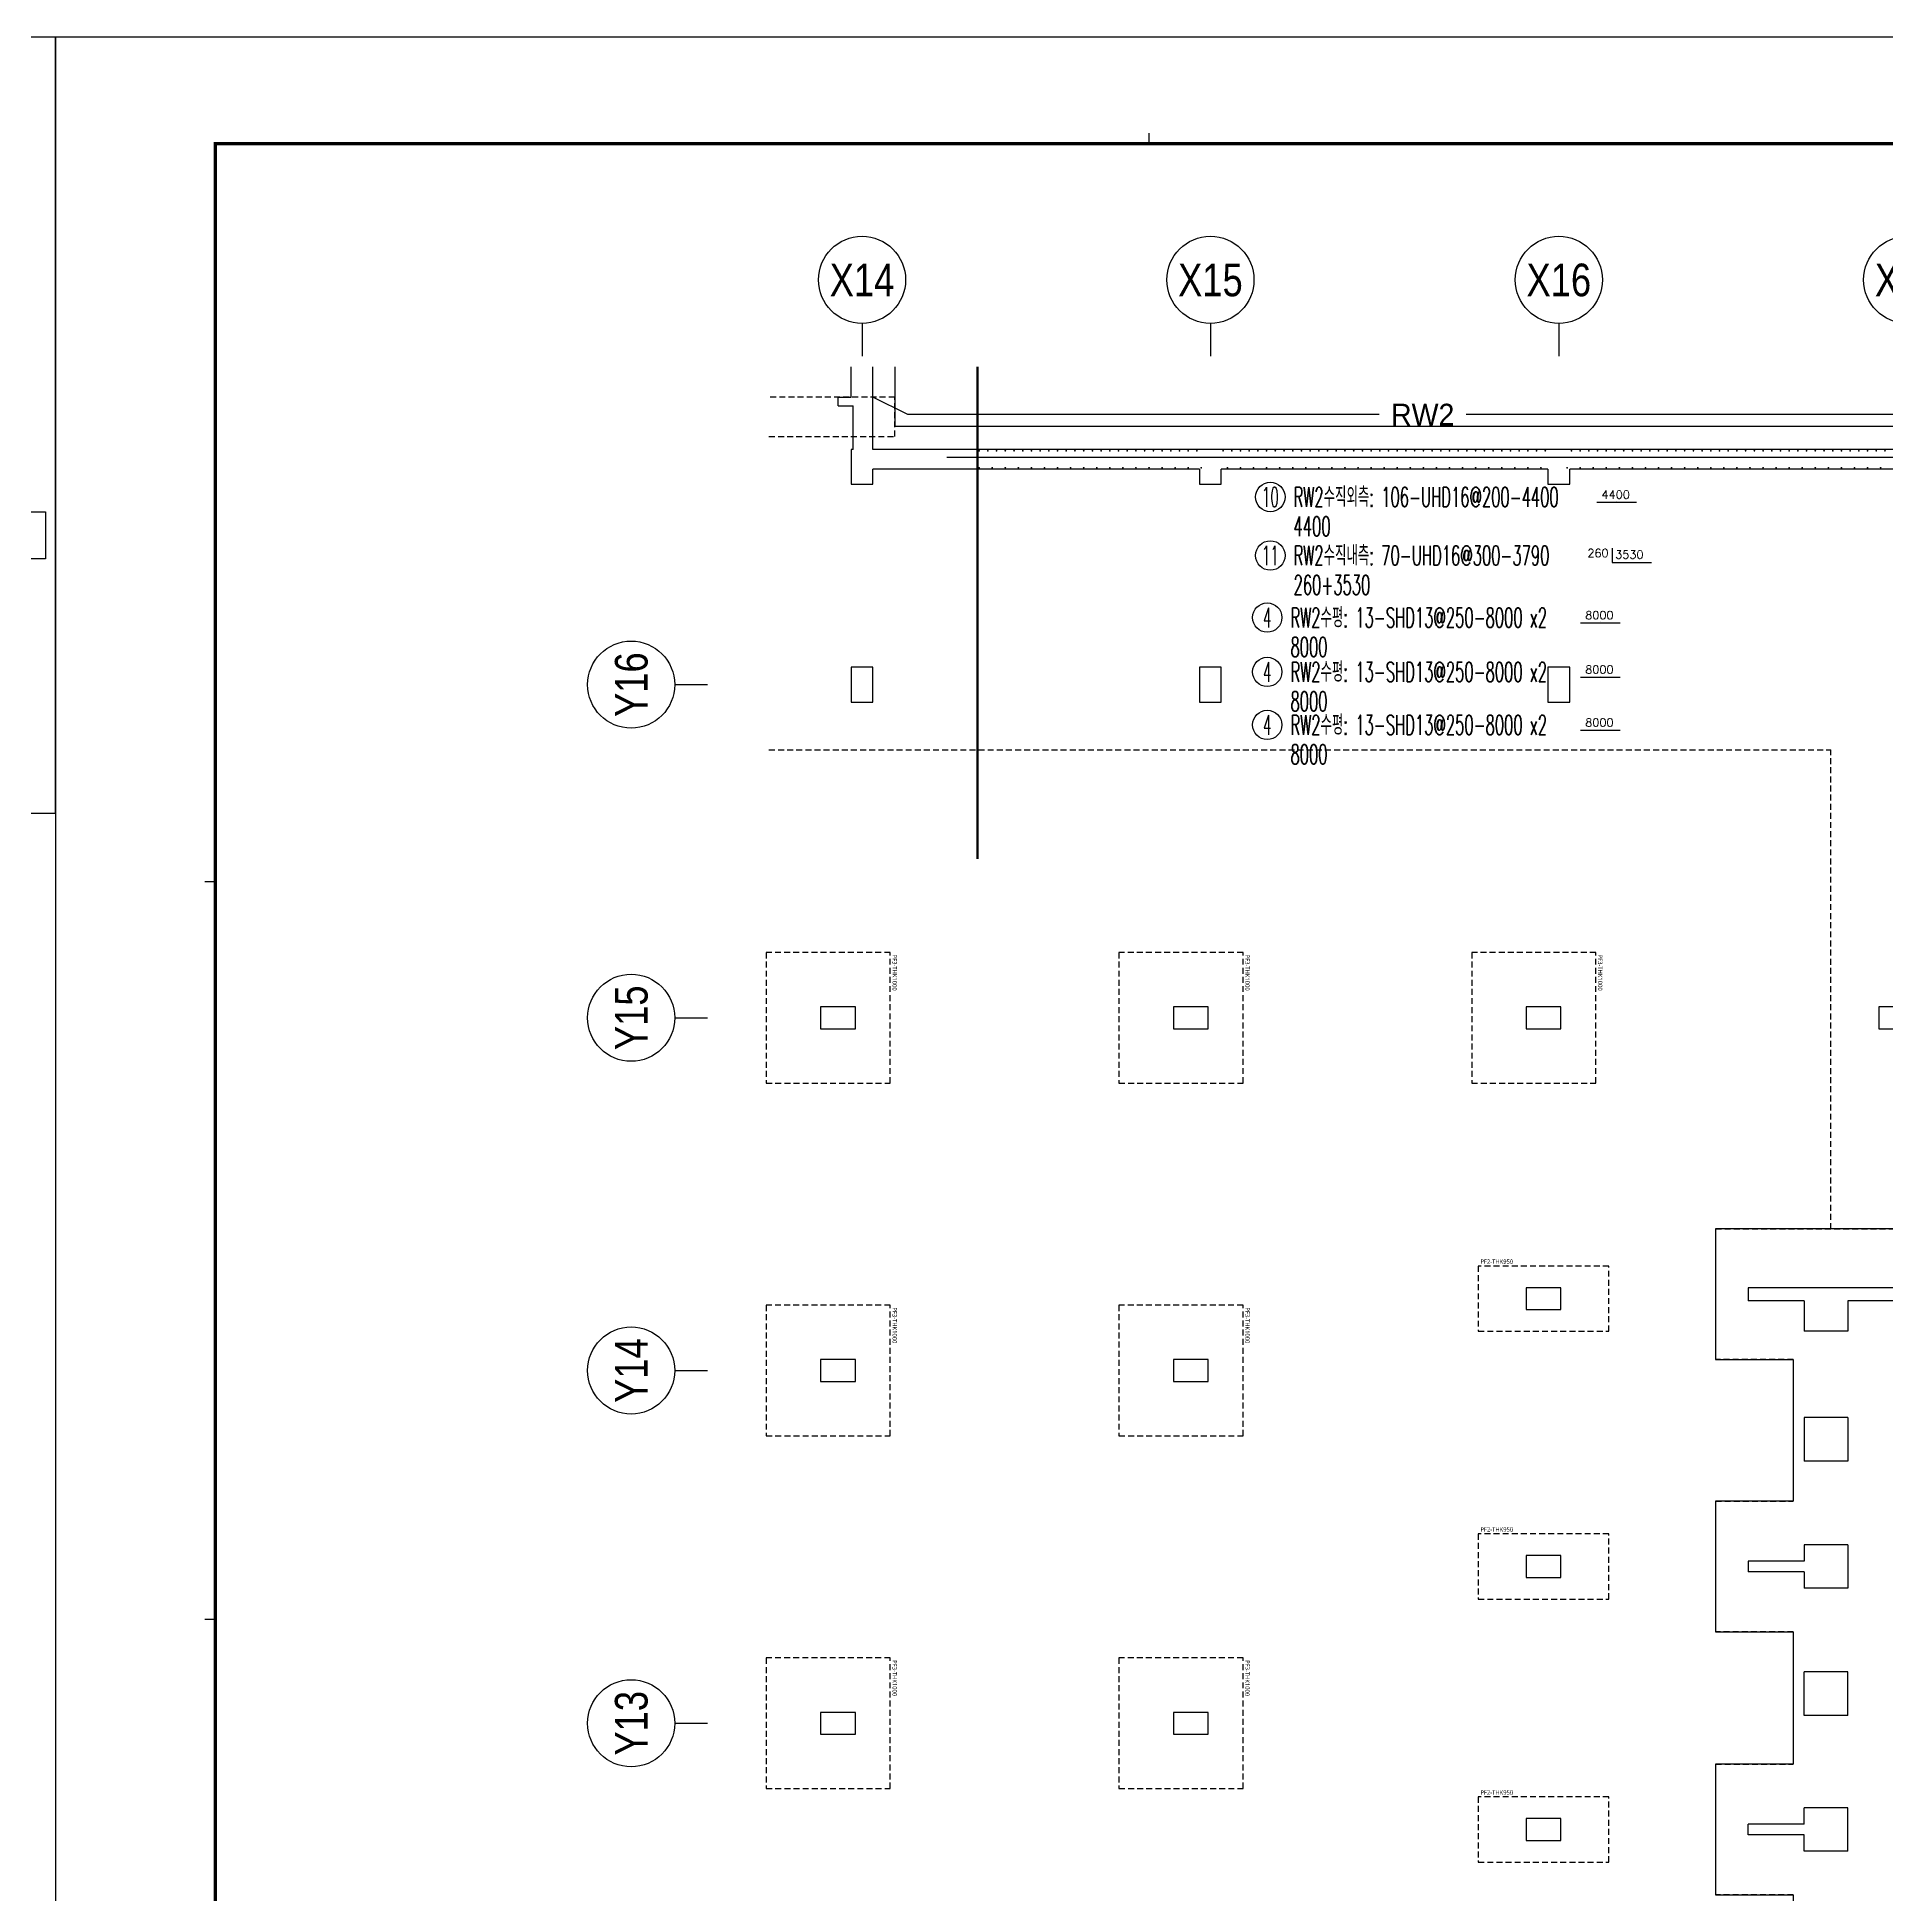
# Model space of a CAD drawing. Header units: millimetres. Extents: x 231380 to 990673, y -319231 to 132826.
# Drawn here: x 403842 to 446316, y -265974 to -223315 of the extents above; entities that cross this region are included whole.
import ezdxf
from ezdxf.enums import TextEntityAlignment as Align

# ---------------------------------------------------------------- set-up
doc = ezdxf.new("R2010")
doc.units = ezdxf.units.MM
doc.header["$LTSCALE"] = 91
doc.linetypes.add('FORM_고양장항A-1BL-S$0$HID', pattern=[2.3, 1.5, -0.8])
doc.linetypes.add('XS-기초$0$HID', pattern=[2.3, 1.5, -0.8])
for name, color, linetype in [('00', 7, 'Continuous'), ('BUB', 7, 'Continuous'), ('FORM_고양장항A-1BL-S$0$FORM', 7, 'Continuous'), ('FORM_고양장항A-1BL-S$0$FTEXT', 3, 'Continuous'), ('FORM_고양장항A-1BL-S$0$LH마크', 253, 'Continuous'), ('FORM_고양장항A-1BL-S$0$TEXT', 3, 'Continuous'), ('FORM_고양장항A-1BL-S$0$시흥장현 A-9BL(건축폼)$0$FORM TEXT', 7, 'Continuous'), ('LEADER', 7, 'Continuous'), ('NAME-W', 2, 'Continuous'), ('XDIM', 7, 'Continuous'), ('XREBAR', 1, 'Continuous'), ('XS-기초$0$MAT', 3, 'XS-기초$0$HID'), ('XS-기초$0$PILE-P', 4, 'XS-기초$0$HID'), ('XS-기초$0$WALL', 11, 'Continuous'), ('XS-기초$0$기초꺽임', 4, 'XS-기초$0$HID'), ('XS-기초$0$기초연단', 3, 'Continuous'), ('XTAG', 7, 'Continuous'), ('기초꺽임', 7, 'Continuous')]:
    doc.layers.add(name, color=color, linetype=linetype)
doc.layers.add('FORM_고양장항A-1BL-S$0$DEFPOINT', color=144, linetype='Continuous', plot=False)
doc.layers.add('XS-기초$0$DEFPOINT', color=144, linetype='Continuous', plot=False)
doc.layers.add('TEXT', color=3, linetype='Continuous', lineweight=9)
doc.styles.add('FORM_고양장항A-1BL-S$0$맑은고딕', font='malgun.ttf')
doc.styles.add('FORM_고양장항A-1BL-S$0$시흥장현 A-9BL(건축폼)$0$FORM-의정부고산(건축)$0$돋움', font='Dotum.ttf')
doc.styles.add('XRebar', font='Romans.shx', dxfattribs={"bigfont": 'whgtxt.shx'})
doc.styles.add('XRebar2', font='Romans.shx')
doc.styles.add('XS-기초$0$맑은고딕', font='malgun.ttf')
doc.styles.add('돋음', font='Dotum.ttf')
picture_1 = doc.add_image_def('image1.jpg', size_in_pixel=(2126, 2126))

# ---------------------------------------------------------------- blocks, each defined once
blk = doc.blocks.new('FORM_고양장항A-1BL-S')
at = {"layer": 'FORM_고양장항A-1BL-S$0$LH마크'}
h = blk.add_hatch(color=256, dxfattribs=at)
edge = h.paths.add_edge_path()
edge.add_ellipse((777.5, 564.8), major_axis=(0, 19.2), ratio=0.999999, start_angle=220.3161, end_angle=235.7162)
edge.add_ellipse((780.2, 563.8), major_axis=(11.6, 11.6), ratio=1, start_angle=278.372, end_angle=279.7927)
edge.add_ellipse((805.6, 547), major_axis=(0, 14), ratio=0.999999, start_angle=394.9685, end_angle=418.6858, ccw=False)
edge.add_ellipse((802.7, 550.4), major_axis=(0, 9.6), ratio=0.999999, start_angle=354.9364, end_angle=392.3497, ccw=False)
edge.add_ellipse((802.9, 550.8), major_axis=(0, 9.16), ratio=0.999999, start_angle=313.0895, end_angle=355.7979, ccw=False)
edge.add_ellipse((802.3, 550.6), major_axis=(0, 9.76), ratio=0.999999, start_angle=267.1585, end_angle=311.34, ccw=False)
edge.add_ellipse((802.3, 549.7), major_axis=(0, 9.76), ratio=0.999999, start_angle=228.6578, end_angle=272.8393, ccw=False)
edge.add_ellipse((802.9, 549.5), major_axis=(0, 9.16), ratio=0.999999, start_angle=184.2159, end_angle=226.9243, ccw=False)
edge.add_ellipse((802.7, 549.9), major_axis=(0, 9.6), ratio=0.999999, start_angle=147.6519, end_angle=185.0653, ccw=False)
edge.add_ellipse((805.6, 553.3), major_axis=(0, 14), ratio=0.999999, start_angle=121.3304, end_angle=145.0478, ccw=False)
edge.add_ellipse((780.2, 536.5), major_axis=(-11.6, 11.6), ratio=1, start_angle=260.2073, end_angle=261.628)
edge.add_ellipse((777.5, 535.5), major_axis=(0, 19.2), ratio=0.999999, start_angle=-55.6701, end_angle=-40.27)
edge = h.paths.add_edge_path()
edge.add_ellipse((795.7, 557), major_axis=(0.01, 8.99), ratio=0.999999, start_angle=123.2371, end_angle=139.6948, ccw=False)
edge.add_ellipse((788.9, 552.7), major_axis=(-0.701, 0.701), ratio=1, start_angle=70.6407, end_angle=85.406, ccw=False)
edge.add_ellipse((782.6, 549.1), major_axis=(-0.01, 6.3), ratio=0.999999, start_angle=-59.1626, end_angle=-32.4373)
edge.add_ellipse((783.6, 550.6), major_axis=(0, 4.5), ratio=0.999999, start_angle=-32.5934, end_angle=6.8284)
edge.add_ellipse((783.5, 550.2), major_axis=(0, 4.85), ratio=0.999999, start_angle=5.9838, end_angle=45.8059)
edge.add_ellipse((783.5, 550.4), major_axis=(0, 4.7), ratio=0.999999, start_angle=47.0576, end_angle=93.2383)
edge.add_ellipse((783.5, 549.9), major_axis=(0, 4.7), ratio=0.999999, start_angle=86.7617, end_angle=132.9424)
edge.add_ellipse((783.5, 550.1), major_axis=(0, 4.85), ratio=0.999999, start_angle=134.179, end_angle=174.0011)
edge.add_ellipse((783.6, 549.7), major_axis=(0, 4.5), ratio=0.999999, start_angle=173.1716, end_angle=212.5934)
edge.add_ellipse((782.6, 551.2), major_axis=(0.01, 6.3), ratio=0.999999, start_angle=212.4373, end_angle=239.1626)
edge.add_ellipse((788.9, 547.6), major_axis=(0.701, 0.701), ratio=1, start_angle=94.594, end_angle=109.3593, ccw=False)
edge.add_ellipse((795.7, 543.3), major_axis=(0, 8.99), ratio=0.999999, start_angle=400.341, end_angle=416.7988, ccw=False)
h = blk.add_hatch(color=256, dxfattribs=at)
edge = h.paths.add_edge_path()
edge.add_line((768.8, 531.4), (768.8, 542))
edge.add_line((768.8, 542), (765.3, 542))
edge.add_line((765.3, 542), (765.3, 530.9))
edge.add_arc((767.3, 530.9), 2, 180, 270)
edge.add_line((767.3, 528.9), (775.8, 528.9))
edge.add_line((775.8, 528.9), (775.8, 531.4))
edge.add_line((775.8, 531.4), (768.8, 531.4))
h = blk.add_hatch(color=256, dxfattribs=at)
edge = h.paths.add_edge_path()
edge.add_line((777.6, 542), (777.6, 528.9))
edge.add_line((777.6, 528.9), (781.1, 528.9))
edge.add_line((781.1, 528.9), (781.1, 535.1))
edge.add_ellipse((782.7, 536.3), major_axis=(0, 2), ratio=0.999999, start_angle=125.4475, end_angle=176.5602)
edge.add_line((782.6, 534.3), (786.5, 534.3))
edge.add_line((786.5, 534.3), (786.5, 528.9))
edge.add_line((786.5, 528.9), (789.9, 528.9))
edge.add_line((789.9, 528.9), (789.9, 542))
edge.add_line((789.9, 542), (786.5, 542))
edge.add_line((786.5, 542), (786.5, 536.9))
edge.add_line((786.5, 536.9), (781.1, 536.9))
edge.add_line((781.1, 536.9), (781.1, 542))
edge.add_line((781.1, 542), (777.6, 542))
at = {"layer": 'FORM_고양장항A-1BL-S$0$DEFPOINT', "color": 1}
for p, q in [((208.5, 569), (208.5, 572)), ((391, 569), (391, 572)), ((573.5, 569), (573.5, 572)), ((26, 434.5), (29, 434.5)), ((753, 434.5), (756, 434.5)), ((26, 297), (29, 297)), ((753, 297), (756, 297)), ((26, 159.5), (29, 159.5)), ((753, 159.5), (756, 159.5)), ((208.5, 22), (208.5, 25)), ((391, 22), (391, 25)), ((573.5, 22), (573.5, 25))]:
    blk.add_line(p, q, dxfattribs=at)
at = {"layer": 'FORM_고양장항A-1BL-S$0$DEFPOINT', "linetype": 'FORM_고양장항A-1BL-S$0$HID'}
for p, q in [((820, 467), (757, 467)), ((820, 457), (757, 457)), ((820, 447), (757, 447)), ((820, 437), (757, 437)), ((820, 427), (757, 427)), ((820, 417), (757, 417)), ((820, 407), (757, 407)), ((820, 397), (757, 397)), ((820, 387), (757, 387)), ((820, 377), (757, 377)), ((820, 367), (757, 367)), ((820, 357), (757, 357)), ((820, 347), (757, 347)), ((820, 337), (757, 337)), ((820, 327), (757, 327)), ((820, 317), (757, 317)), ((820, 307), (757, 307)), ((820, 297), (757, 297)), ((820, 287), (757, 287)), ((820, 37), (757, 37)), ((820, 32), (757, 32)), ((820, 27), (757, 27))]:
    blk.add_line(p, q, dxfattribs=at)
at = {"layer": 'FORM_고양장항A-1BL-S$0$DEFPOINT'}
blk.add_lwpolyline([(0, 594), (0, 0), (841, 0), (841, 594), (0, 594)], dxfattribs=at)
at = {"layer": 'FORM_고양장항A-1BL-S$0$FORM'}
for p, q in [((820, 517), (757, 517)), ((820, 487), (757, 487)), ((820, 472), (757, 472)), ((820, 462), (757, 462)), ((820, 452), (757, 452)), ((820, 442), (757, 442)), ((820, 432), (757, 432)), ((820, 422), (757, 422)), ((820, 412), (757, 412)), ((820, 402), (757, 402)), ((820, 392), (757, 392)), ((820, 382), (757, 382)), ((820, 372), (757, 372)), ((820, 362), (757, 362)), ((820, 352), (757, 352)), ((820, 342), (757, 342)), ((820, 332), (757, 332)), ((820, 322), (757, 322)), ((820, 312), (757, 312)), ((820, 302), (757, 302)), ((820, 292), (757, 292)), ((820, 282), (757, 282)), ((820, 282), (757, 282)), ((820, 267), (757, 267)), ((820, 257), (757, 257)), ((776, 267), (776, 257)), ((787, 267), (787, 257)), ((798, 267), (798, 257)), ((809, 267), (809, 257)), ((820, 247), (757, 247)), ((776, 247), (776, 237)), ((787, 247), (787, 237)), ((798, 247), (798, 237)), ((809, 247), (809, 237)), ((820, 237), (757, 237)), ((776, 237), (776, 177)), ((776, 219.5), (820, 219.5)), ((820, 207), (776, 207)), ((776, 189.5), (820, 189.5)), ((820, 177), (757, 177)), ((820, 167), (757, 167)), ((776, 167), (776, 137)), ((776, 149.5), (820, 149.5)), ((820, 137), (757, 137)), ((820, 127), (757, 127)), ((820, 127), (757, 127)), ((820, 120), (757, 120)), ((780, 120), (780, 106)), ((820, 113), (757, 113)), ((820, 106), (757, 106)), ((820, 91), (757, 91)), ((820, 76), (757, 76)), ((820, 61), (757, 61)), ((820, 46), (757, 46))]:
    blk.add_line(p, q, dxfattribs=at)
for points in [[(25, 573), (25, 21), (757, 21), (757, 573)], [(26, 572), (26, 22), (756, 22), (756, 572)], [(757, 572), (757, 22), (820, 22), (820, 572)]]:
    blk.add_lwpolyline(points, close=True, dxfattribs=at)
at = {"layer": 'FORM_고양장항A-1BL-S$0$FORM', "const_width": 1}
blk.add_lwpolyline([(25.5, 572.5), (25.5, 21.5), (756.5, 21.5), (756.5, 572.5)], close=True, dxfattribs=at)
blk.add_lwpolyline([(757, 21.5), (820.5, 21.5), (820.5, 572.5), (757, 572.5)], dxfattribs=at)
at = {"layer": 'FORM_고양장항A-1BL-S$0$FORM'}
blk.add_lwpolyline([(757, 21), (821, 21), (821, 573), (757, 573)], dxfattribs=at)
at = {"layer": 'FORM_고양장항A-1BL-S$0$LH마크'}
blk.add_lwpolyline([(768.8, 531.4), (768.8, 542), (765.3, 542), (765.3, 530.9, 0.414214), (767.3, 528.9), (775.8, 528.9), (775.8, 531.4)], format="xyb", close=True, dxfattribs=at)
blk.add_lwpolyline([(782.6, 534.3), (786.5, 534.3), (786.5, 528.9), (789.9, 528.9), (789.9, 542), (786.5, 542), (786.5, 536.9), (781.1, 536.9), (781.1, 542), (777.6, 542), (777.6, 528.9), (781.1, 528.9), (781.1, 535.1)], dxfattribs=at)
for centre, major_axis, ratio, start_param, end_param in [((783.5, 550.2), (0, 4.85), 0.999999, 0.104437, 0.799463), ((783.6, 550.6), (0, 4.5), 0.999999, -0.568862, 0.119178), ((805.6, 547), (0, 14), 0.999999, 0.610315, 1.024261), ((802.7, 550.4), (0, 9.6), 0.999999, -0.088377, 0.564608), ((802.9, 550.8), (0, 9.16), 0.999999, -0.818743, -0.073341), ((802.3, 550.6), (0, 9.76), 0.999999, 4.662795, 5.433907), ((783.5, 550.4), (0, 4.7), 0.999999, 0.82131, 1.627315), ((783.5, 549.9), (0, 4.7), 0.999999, 1.514278, 2.320283), ((783.5, 550.1), (0, 4.85), 0.999999, 2.341865, 3.036891), ((783.6, 549.7), (0, 4.5), 0.999999, 3.022415, 3.710455), ((782.6, 549.1), (-0.01, 6.3), 0.999999, -1.032582, -0.566138), ((782.6, 551.2), (0.01, 6.3), 0.999999, 3.707731, 4.174175), ((788.9, 552.7), (-0.701, 0.701), 1, 1.232913, 1.490615), ((788.9, 547.6), (0.701, 0.701), 1, 1.650977, 1.908679), ((795.7, 557), (0.01, 8.99), 0.999999, 2.150893, 2.438135), ((795.7, 543.3), (0, 8.99), 0.999999, 0.704083, 0.991325), ((777.5, 564.8), (0, 19.2), 0.999999, 3.845241, 4.114023), ((777.5, 535.5), (0, 19.2), 0.999999, -0.971627, -0.702844), ((780.2, 563.8), (11.6, 11.6), 1, 4.858508, 4.883304), ((780.2, 536.5), (-11.6, 11.6), 1, 4.541474, 4.56627), ((805.6, 553.3), (0, 14), 0.999999, 2.117616, 2.531562), ((802.7, 549.9), (0, 9.6), 0.999999, 2.577013, 3.229998), ((802.9, 549.5), (0, 9.16), 0.999999, 3.215175, 3.960577), ((802.3, 549.7), (0, 9.76), 0.999999, 3.990832, 4.761944), ((782.7, 536.3), (0, 2), 0.999999, 2.189471, 3.081556)]:
    blk.add_ellipse(centre, major_axis=major_axis, ratio=ratio, start_param=start_param, end_param=end_param, dxfattribs=at)
at = {"layer": 'FORM_고양장항A-1BL-S$0$FTEXT', "style": 'FORM_고양장항A-1BL-S$0$맑은고딕'}
for s, height, p in [('설계명', 2.5, (759, 514)), ('PROJECT TITLE', 2.5, (787, 514)), ('주기', 2.5, (759, 484)), ('NOTE', 2.5, (787, 484)), ('설계사무소명', 2, (778, 234)), ('DRAWING OFFICE NAME', 2, (778, 231)), ('ARCHITECT NAME', 2, (778, 213.5)), ('건축사명', 2, (778, 216.5)), ('설계사무소명', 2, (778, 204)), ('DRAWING OFFICE NAME', 2, (778, 201)), ('건축사명', 2, (778, 186.5)), ('ARCHITECT NAME', 2, (778, 183.5)), ('설계사무소명', 2, (778, 164)), ('DRAWING OFFICE NAME', 2, (778, 161)), ('기술사명', 2, (778, 146.5)), ('ENGINEER NAME', 2, (778, 143.5)), ('축  척', 2.5, (759, 124)), ('SCALE', 2.5, (787, 124)), ('1 /', 3, (795, 116.5)), ('일  자', 2.5, (759, 103)), ('DATE', 2.5, (787, 103)), ('1 /', 3, (795, 109.5)), ('설계번호', 2.5, (759, 88)), ('PROJECT NO.', 2.5, (787, 88)), ('도면화일명', 2.5, (759, 73)), ('DWG. FILE NAME', 2.5, (787, 73)), ('도면번호', 2.5, (759, 58)), ('SHEET NO.', 2.5, (787, 58)), ('도면명', 2.5, (759, 43)), ('SUBJECT TITLE', 2.5, (787, 43))]:
    blk.add_text(s, height=height, dxfattribs=at).set_placement(p, align=Align.MIDDLE_LEFT)
for s, height, p in [('DESCRIPTION OF REVISION', 2.5, (788.5, 272)), ('설   계   변   경', 2.5, (788.5, 277)), ('일  자', 2.5, (766.5, 262)), ('설계', 2.5, (781.5, 262)), ('검토', 2.5, (792.5, 262)), ('심사', 2.5, (803.5, 262)), ('승인', 2.5, (814.5, 262)), ('DESIGN', 2.5, (766, 204.5)), ('설 계', 2.5, (766, 209.5)), ('김   현   호', 2.5, (798.5, 210)), ('김  상  민', 2.5, (798.5, 180)), ('구 조', 2.5, (766, 156)), ('DESIGN', 2.5, (766, 146)), ('설 계', 2.5, (766, 151)), ('김  대  호', 2.5, (798.5, 140)), ('A1', 3, (768.5, 116.5)), ('A3', 3, (768.5, 109.5)), ('2022. 02.', 3, (788.5, 96))]:
    blk.add_text(s, height=height, dxfattribs=at).set_placement(p, align=Align.MIDDLE_CENTER)
at = {"layer": 'FORM_고양장항A-1BL-S$0$TEXT', "color": 6, "style": 'FORM_고양장항A-1BL-S$0$맑은고딕'}
for s, p in [('고양장항지구 A-1BL', (788.5, 504)), ('공동주택 건설공사', (788.5, 496))]:
    blk.add_text(s, height=4, dxfattribs=at).set_placement(p, align=Align.MIDDLE_CENTER)
at = {"layer": 'FORM_고양장항A-1BL-S$0$시흥장현 A-9BL(건축폼)$0$FORM TEXT', "color": 3, "style": 'FORM_고양장항A-1BL-S$0$시흥장현 A-9BL(건축폼)$0$FORM-의정부고산(건축)$0$돋움'}
for s, p in [('(주)디에이그룹 엔지니어링', (796.6, 225.9)), ('종합건축사사무소', (796.6, 222.4)), ('(주)에스아이그룹', (796.6, 195.9)), ('건축사사무소', (796.6, 192.4)), ('(주)한울구조', (796.6, 155.9)), ('안전기술사사무소', (796.6, 152.4))]:
    blk.add_text(s, height=2.25, dxfattribs=at).set_placement(p, align=Align.MIDDLE_CENTER)
for s, p in [('책임설계자 (02-531-0400)', (767.9, 172.3)), ('본부장 : 문정주 (내선 0442)', (767.9, 168.8)), ('책임설계자 (02-2252-2735)', (767.9, 132.3)), ('상무 : 이근호 (내선 307)', (767.9, 128.8))]:
    blk.add_text(s, height=2.25, dxfattribs=at).set_placement(p)
at = {"color": 7, "true_color": 0xffffff}
image = blk.add_image(picture_1, insert=(797.4, 194.7), size_in_units=(36, 36), dxfattribs=at)
image.dxf.flags = 7
blk = doc.blocks.new('dhs_sheet2e')
at = {"color": 7}
for p, q in [((20500.6, 57331.7), (20500.6, 57531.5)), ((2996.4, 43498.2), (2796.7, 43498.2)), ((2996.4, 29664.7), (2796.7, 29664.7))]:
    blk.add_line(p, q, dxfattribs=at)
blk.add_lwpolyline([(84000, 0), (84000, 59329.4), (0, 59329.4), (0, 0)], close=True, dxfattribs=at)
at = {"color": 30, "const_width": 64.9}
blk.add_lwpolyline([(81003.6, 57331.7), (2996.4, 57331.7), (2996.4, 1997.6), (81003.6, 1997.6)], close=True, dxfattribs=at)
blk = doc.blocks.new('zdfhdthasthw')
at = {"color": 255, "xscale": 0.25, "yscale": 0.25, "zscale": 0.25}
blk.add_blockref('dhs_sheet2e', (0, 0), dxfattribs=at)
blk = doc.blocks.new('XS-기초$0$PF2')
at = {"layer": 'XS-기초$0$MAT', "linetype": 'XS-기초$0$HID'}
blk.add_lwpolyline([(-1500, -750), (1500, -750), (1500, 750), (-1500, 750)], close=True, dxfattribs=at)
at = {"layer": 'XS-기초$0$DEFPOINT', "color": 1, "style": 'XS-기초$0$맑은고딕'}
blk.add_text('PF2-THK950', height=100, dxfattribs=at).set_placement((-1450, 850), align=Align.MIDDLE_LEFT)
blk = doc.blocks.new('XS-기초$0$PF3')
at = {"layer": 'XS-기초$0$MAT', "linetype": 'XS-기초$0$HID'}
blk.add_lwpolyline([(-1500, -1650), (1500, -1650), (1500, 1200), (-1500, 1200)], close=True, dxfattribs=at)
at = {"layer": 'XS-기초$0$DEFPOINT', "color": 1, "style": 'XS-기초$0$맑은고딕'}
blk.add_text('PF3-THK1000', height=100, dxfattribs=at).set_placement((-1450, 1300), align=Align.MIDDLE_LEFT)
blk = doc.blocks.new('BUB')
at = {"layer": 'BUB'}
blk.add_line((0, 1500), (0, 0), dxfattribs=at)
blk.add_circle((0, 3500), 2000, dxfattribs=at)
blk = doc.blocks.new('zdhadbs')
at = {"color": 6, "linetype": 'ByBlock'}
blk.add_lwpolyline([(9540, 19330), (-3035, 19330), (-3035, 16330), (-1250, 16330), (-1250, 13080), (-3035, 13080), (-3035, 10080), (-1250, 10080), (-1250, 7040), (-3035, 7040), (-3035, 4040), (-1250, 4040), (-1250, 1000), (-3035, 1000), (-3035, -2000), (-1250, -2000), (-1250, -5205), (-3035, -5205), (-3035, -8105), (-3635, -8105), (-3635, -18830), (-635, -18830), (-635, -17745), (3315, -17745)], dxfattribs=at)
at = {"layer": 'XS-기초$0$WALL', "color": 5}
for p, q in [((-22885, 38430), (-22885, 39131)), ((-22385, 37230), (-22385, 39131)), ((-23185, 38430), (-22885, 38430)), ((-23185, 38230), (-23185, 38430)), ((-23185, 38230), (-22835, 38230)), ((-22835, 37230), (-22835, 38230)), ((-22835, 37230), (-22885, 37230)), ((-22885, 37230), (-22885, 36430)), ((1759, 37230), (-22385, 37230)), ((-22385, 36430), (-22385, 36780)), ((-14885, 36780), (-22385, 36780)), ((-14885, 36780), (-14885, 36430)), ((-6885, 36780), (-14385, 36780)), ((-14385, 36430), (-14385, 36780)), ((-6885, 36780), (-6885, 36430)), ((1115, 36780), (-6385, 36780)), ((-6385, 36430), (-6385, 36780)), ((-22885, 36430), (-22385, 36430)), ((-14885, 36430), (-14385, 36430)), ((-6885, 36430), (-6385, 36430)), ((-22385, 32230), (-22885, 32230)), ((-22885, 32230), (-22885, 31430)), ((-22385, 31430), (-22385, 32230)), ((-14385, 32230), (-14885, 32230)), ((-14885, 32230), (-14885, 31430)), ((-14385, 31430), (-14385, 32230)), ((-6385, 32230), (-6885, 32230)), ((-6885, 32230), (-6885, 31430)), ((-6385, 31430), (-6385, 32230)), ((-22885, 31430), (-22385, 31430)), ((-14885, 31430), (-14385, 31430)), ((-6885, 31430), (-6385, 31430)), ((-23585, 24430), (-23585, 23930)), ((-22785, 24430), (-23585, 24430)), ((-22785, 23930), (-22785, 24430)), ((-15485, 24430), (-15485, 23930)), ((-14685, 24430), (-15485, 24430)), ((-14685, 23930), (-14685, 24430)), ((-7385, 24430), (-7385, 23930)), ((-6585, 24430), (-7385, 24430)), ((-6585, 23930), (-6585, 24430)), ((715, 24430), (715, 23930)), ((1515, 24430), (715, 24430)), ((-23585, 23930), (-22785, 23930)), ((-15485, 23930), (-14685, 23930)), ((-7385, 23930), (-6585, 23930)), ((715, 23930), (1515, 23930)), ((-7385, 17980), (-7385, 17480)), ((-6585, 17980), (-7385, 17980)), ((-6585, 17480), (-6585, 17980)), ((-2285, 17980), (-2285, 17680)), ((11190, 17980), (-2285, 17980)), ((-1000, 17680), (-2285, 17680)), ((-1000, 17680), (-1000, 16980)), ((0, 17680), (0, 16980)), ((1420, 17680), (0, 17680)), ((-7385, 17480), (-6585, 17480)), ((0, 16980), (-1000, 16980)), ((-23585, 16330), (-23585, 15830)), ((-22785, 16330), (-23585, 16330)), ((-22785, 15830), (-22785, 16330)), ((-15485, 16330), (-15485, 15830)), ((-14685, 16330), (-15485, 16330)), ((-14685, 15830), (-14685, 16330)), ((-23585, 15830), (-22785, 15830)), ((-15485, 15830), (-14685, 15830)), ((0, 15000), (-1000, 15000)), ((-1000, 15000), (-1000, 14000)), ((0, 15000), (0, 14000)), ((0, 14000), (-1000, 14000)), ((0, 12080), (-1000, 12080)), ((-1000, 12080), (-1000, 11705)), ((0, 12080), (0, 11080)), ((-7385, 11830), (-7385, 11330)), ((-6585, 11830), (-7385, 11830)), ((-6585, 11330), (-6585, 11830)), ((-2285, 11705), (-2285, 11455)), ((-1000, 11705), (-2285, 11705)), ((-7385, 11330), (-6585, 11330)), ((-1000, 11455), (-2285, 11455)), ((-1000, 11455), (-1000, 11080)), ((0, 11080), (-1000, 11080)), ((-1000, 8160), (-1000, 9160)), ((0, 9160), (-1000, 9160)), ((0, 8160), (0, 9160)), ((-23585, 8230), (-23585, 7730)), ((-22785, 8230), (-23585, 8230)), ((-22785, 7730), (-22785, 8230)), ((-15485, 8230), (-15485, 7730)), ((-14685, 8230), (-15485, 8230)), ((-14685, 7730), (-14685, 8230)), ((0, 8160), (-1000, 8160)), ((-23585, 7730), (-22785, 7730)), ((-15485, 7730), (-14685, 7730)), ((-1000, 5665), (-1000, 6040)), ((0, 6040), (-1000, 6040)), ((0, 5040), (0, 6040)), ((-7385, 5790), (-7385, 5290)), ((-6585, 5790), (-7385, 5790)), ((-6585, 5290), (-6585, 5790)), ((-2285, 5415), (-2285, 5665)), ((-1000, 5665), (-2285, 5665)), ((-7385, 5290), (-6585, 5290)), ((-1000, 5415), (-2285, 5415)), ((-1000, 5040), (-1000, 5415)), ((0, 5040), (-1000, 5040))]:
    blk.add_line(p, q, dxfattribs=at)
at = {"layer": 'XS-기초$0$기초꺽임'}
blk.add_lwpolyline([(-24772, 37530), (-21885, 37530), (-21885, 38430), (-24772, 38430)], dxfattribs=at)
at = {"layer": 'XS-기초$0$기초연단'}
for p in [(-21885, 39131), (1848, 37755)]:
    blk.add_line(p, (-21885, 37755), dxfattribs=at)
at = {"layer": 'XS-기초$0$기초연단', "linetype": 'XS-기초$0$HID'}
for p, q in [((-24772, 30330), (-385, 30330)), ((-385, 19330), (-385, 30330)), ((-3035, 19330), (9540, 19330)), ((-3035, 19330), (-3035, 16330)), ((-1250, 16330), (-3035, 16330)), ((-1250, 16330), (-1250, 13080)), ((-3035, 13080), (-1250, 13080)), ((-3035, 13080), (-3035, 10080)), ((-1250, 10080), (-3035, 10080)), ((-1250, 10080), (-1250, 7040)), ((-3035, 7040), (-1250, 7040)), ((-3035, 7040), (-3035, 4040)), ((-1250, 4040), (-3035, 4040))]:
    blk.add_line(p, q, dxfattribs=at)
at = {"layer": '기초꺽임', "color": 1, "const_width": 50}
blk.add_lwpolyline([(-19985, 39131), (-19985, 27829)], dxfattribs=at)
at = {"layer": 'BUB', "xscale": 0.5, "yscale": 0.5, "zscale": 0.5}
for p in [(-22635, 39376), (-14635, 39376), (-6635, 39376), (1365, 39376)]:
    blk.add_blockref('BUB', p, dxfattribs=at)
at = {"layer": 'BUB', "xscale": 0.5, "yscale": 0.5, "zscale": 0.5, "rotation": 90}
for p in [(-26187, 31830), (-26187, 24180), (-26187, 16080), (-26187, 7980)]:
    blk.add_blockref('BUB', p, dxfattribs=at)
at = {"layer": 'XS-기초$0$PILE-P', "rotation": 270}
for p in [(-23185, 24180), (-15085, 24180), (-6985, 24180), (-23185, 16080), (-15085, 16080), (-23185, 7980), (-15085, 7980)]:
    blk.add_blockref('XS-기초$0$PF3', p, dxfattribs=at)
at = {"layer": 'XS-기초$0$PILE-P'}
for p in [(-6985, 17730), (-6985, 11580), (-6985, 5540)]:
    blk.add_blockref('XS-기초$0$PF2', p, dxfattribs=at)
at = {"layer": 'TEXT', "style": '돋음', "width": 0.85}
for s, p in [('X14', (-22635, 41123)), ('X15', (-14635, 41123)), ('X16', (-6635, 41123)), ('X17', (1365, 41123))]:
    blk.add_text(s, height=750, dxfattribs=at).set_placement(p, align=Align.MIDDLE_CENTER)
for s, p in [('Y16', (-27934, 31830)), ('Y15', (-27934, 24180)), ('Y14', (-27934, 16080)), ('Y13', (-27934, 7980))]:
    blk.add_text(s, height=750, rotation=90, dxfattribs=at).set_placement(p, align=Align.MIDDLE_CENTER)
blk = doc.blocks.new('*U1096', base_point=(431750.2868, -239107.8927))
at = {"layer": 'XTAG', "color": 0, "linetype": 'Continuous', "ltscale": 4.34369e-311}
blk.add_circle((432087.7868, -239107.8927), 337.5, dxfattribs=at)
at = {"layer": 'XTAG', "color": 0, "linetype": 'Continuous', "ltscale": 4.34369e-311, "style": 'XRebar', "width": 0.5}
blk.add_text('4', height=450, dxfattribs=at).set_placement((432087.7868, -239107.8927), align=Align.MIDDLE_CENTER)
at = {"layer": 'XTAG', "color": 0, "linetype": 'Continuous', "ltscale": 4.34369e-311, "style": 'XRebar', "width": 0.55}
for s, p in [('RW2수평: 13-SHD13@250-8000 x2', (432622.1618, -239107.8927)), ('8000', (432622.1618, -239782.8927))]:
    blk.add_text(s, height=450, dxfattribs=at).set_placement(p, align=Align.MIDDLE_LEFT)
blk = doc.blocks.new('*U1097', base_point=(431750.2868, -237891.9429))
at = {"layer": 'XTAG', "color": 0, "linetype": 'Continuous', "ltscale": 4.34369e-311}
blk.add_circle((432087.7868, -237891.9429), 337.5, dxfattribs=at)
at = {"layer": 'XTAG', "color": 0, "linetype": 'Continuous', "ltscale": 4.34369e-311, "style": 'XRebar', "width": 0.5}
blk.add_text('4', height=450, dxfattribs=at).set_placement((432087.7868, -237891.9429), align=Align.MIDDLE_CENTER)
at = {"layer": 'XTAG', "color": 0, "linetype": 'Continuous', "ltscale": 4.34369e-311, "style": 'XRebar', "width": 0.55}
for s, p in [('RW2수평: 13-SHD13@250-8000 x2', (432622.1618, -237891.9429)), ('8000', (432622.1618, -238566.9429))]:
    blk.add_text(s, height=450, dxfattribs=at).set_placement(p, align=Align.MIDDLE_LEFT)
blk = doc.blocks.new('*U1098', base_point=(431750.2868, -236643.1289))
at = {"layer": 'XTAG', "color": 0, "linetype": 'Continuous', "ltscale": 4.34369e-311}
blk.add_circle((432087.7868, -236643.1289), 337.5, dxfattribs=at)
at = {"layer": 'XTAG', "color": 0, "linetype": 'Continuous', "ltscale": 4.34369e-311, "style": 'XRebar', "width": 0.5}
blk.add_text('4', height=450, dxfattribs=at).set_placement((432087.7868, -236643.1289), align=Align.MIDDLE_CENTER)
at = {"layer": 'XTAG', "color": 0, "linetype": 'Continuous', "ltscale": 4.34369e-311, "style": 'XRebar', "width": 0.55}
for s, p in [('RW2수평: 13-SHD13@250-8000 x2', (432622.1618, -236643.1289)), ('8000', (432622.1618, -237318.1289))]:
    blk.add_text(s, height=450, dxfattribs=at).set_placement(p, align=Align.MIDDLE_LEFT)
blk = doc.blocks.new('*U1102', base_point=(431822.0257, -233874.8273))
at = {"layer": 'XTAG', "color": 0, "linetype": 'Continuous', "ltscale": 4.34369e-311}
blk.add_circle((432159.5257, -233874.8273), 337.5, dxfattribs=at)
at = {"layer": 'XTAG', "color": 0, "linetype": 'Continuous', "ltscale": 4.34369e-311, "style": 'XRebar', "width": 0.5}
blk.add_text('10', height=450, dxfattribs=at).set_placement((432159.5257, -233874.8273), align=Align.MIDDLE_CENTER)
at = {"layer": 'XTAG', "color": 0, "linetype": 'Continuous', "ltscale": 4.34369e-311, "style": 'XRebar', "width": 0.55}
for s, p in [('RW2수직외측: 106-UHD16@200-4400', (432693.9007, -233874.8273)), ('4400', (432693.9007, -234549.8273))]:
    blk.add_text(s, height=450, dxfattribs=at).set_placement(p, align=Align.MIDDLE_LEFT)
blk = doc.blocks.new('*U1105', base_point=(431822.0257, -235218.3268))
at = {"layer": 'XTAG', "color": 0, "linetype": 'Continuous', "ltscale": 4.34369e-311}
blk.add_circle((432159.5257, -235218.3268), 337.5, dxfattribs=at)
at = {"layer": 'XTAG', "color": 0, "linetype": 'Continuous', "ltscale": 4.34369e-311, "style": 'XRebar', "width": 0.5}
blk.add_text('11', height=450, dxfattribs=at).set_placement((432159.5257, -235218.3268), align=Align.MIDDLE_CENTER)
at = {"layer": 'XTAG', "color": 0, "linetype": 'Continuous', "ltscale": 4.34369e-311, "style": 'XRebar', "width": 0.55}
for s, p in [('RW2수직내측: 70-UHD16@300-3790', (432693.9007, -235218.3268)), ('260+3530', (432693.9007, -235893.3268))]:
    blk.add_text(s, height=450, dxfattribs=at).set_placement(p, align=Align.MIDDLE_LEFT)

msp = doc.modelspace()

# ---------------------------------------------------------------- linework, layer by layer
at = {"layer": 'LEADER'}
for points in [[(434658.9, -231983.7), (423833.5, -231983.7), (423033.5, -231583.7)], [(456563.9, -240159), (447484.3, -231983.7), (436658.9, -231983.7)]]:
    msp.add_lwpolyline(points, dxfattribs=at)
at = {"layer": 'XDIM', "color": 250, "linetype": 'Continuous', "ltscale": 5e-324}
for p, q in [((440105.3, -233969.3), (440105.3, -233969.3)), ((440342.1, -235218.3), (440342.1, -235218.3)), ((439730.8, -236737.6), (439730.8, -236737.6)), ((439730.8, -237986.4), (439730.8, -237986.4)), ((439730.8, -239202.4), (439730.8, -239202.4))]:
    msp.add_line(p, q, dxfattribs=at)
at = {"layer": 'XDIM'}
msp.add_lwpolyline([(447124.1, -232968.2), (424733.5, -232968.2)], dxfattribs=at)
at = {"layer": 'XDIM', "color": 1, "linetype": 'Continuous', "ltscale": 5e-324}
for points in [[(439653.7, -233995.8), (440563.9, -233995.8)], [(440005.1, -235052.5), (440005.1, -235375.3), (440915.4, -235375.3)], [(439279.2, -236764.1), (440189.4, -236764.1)], [(439279.2, -238012.9), (440189.4, -238012.9)], [(439279.2, -239228.9), (440189.4, -239228.9)]]:
    msp.add_lwpolyline(points, dxfattribs=at)
at = {"layer": 'XREBAR', "color": 171, "linetype": 'Continuous', "ltscale": 2.59033e-317, "const_width": 20}
for points in [[(425463.5, -232813.7, -1), (425483.5, -232813.7, -1), (425463.5, -232813.7)], [(425663.5, -232813.7, -1), (425683.5, -232813.7, -1), (425663.5, -232813.7)], [(425863.5, -232813.7, -1), (425883.5, -232813.7, -1), (425863.5, -232813.7)], [(426063.5, -232813.7, -1), (426083.5, -232813.7, -1), (426063.5, -232813.7)], [(426263.5, -232813.7, -1), (426283.5, -232813.7, -1), (426263.5, -232813.7)], [(426463.5, -232813.7, -1), (426483.5, -232813.7, -1), (426463.5, -232813.7)], [(426663.5, -232813.7, -1), (426683.5, -232813.7, -1), (426663.5, -232813.7)], [(426863.5, -232813.7, -1), (426883.5, -232813.7, -1), (426863.5, -232813.7)], [(427063.5, -232813.7, -1), (427083.5, -232813.7, -1), (427063.5, -232813.7)], [(427263.5, -232813.7, -1), (427283.5, -232813.7, -1), (427263.5, -232813.7)], [(427463.5, -232813.7, -1), (427483.5, -232813.7, -1), (427463.5, -232813.7)], [(427663.5, -232813.7, -1), (427683.5, -232813.7, -1), (427663.5, -232813.7)], [(427863.5, -232813.7, -1), (427883.5, -232813.7, -1), (427863.5, -232813.7)], [(428063.5, -232813.7, -1), (428083.5, -232813.7, -1), (428063.5, -232813.7)], [(428263.5, -232813.7, -1), (428283.5, -232813.7, -1), (428263.5, -232813.7)], [(428463.5, -232813.7, -1), (428483.5, -232813.7, -1), (428463.5, -232813.7)], [(428663.5, -232813.7, -1), (428683.5, -232813.7, -1), (428663.5, -232813.7)], [(428863.5, -232813.7, -1), (428883.5, -232813.7, -1), (428863.5, -232813.7)], [(429063.5, -232813.7, -1), (429083.5, -232813.7, -1), (429063.5, -232813.7)], [(429263.5, -232813.7, -1), (429283.5, -232813.7, -1), (429263.5, -232813.7)], [(429463.5, -232813.7, -1), (429483.5, -232813.7, -1), (429463.5, -232813.7)], [(429663.5, -232813.7, -1), (429683.5, -232813.7, -1), (429663.5, -232813.7)], [(429863.5, -232813.7, -1), (429883.5, -232813.7, -1), (429863.5, -232813.7)], [(430063.5, -232813.7, -1), (430083.5, -232813.7, -1), (430063.5, -232813.7)], [(430263.5, -232813.7, -1), (430283.5, -232813.7, -1), (430263.5, -232813.7)], [(430463.5, -232813.7, -1), (430483.5, -232813.7, -1), (430463.5, -232813.7)], [(431063.5, -232813.7, -1), (431083.5, -232813.7, -1), (431063.5, -232813.7)], [(431263.5, -232813.7, -1), (431283.5, -232813.7, -1), (431263.5, -232813.7)], [(431463.5, -232813.7, -1), (431483.5, -232813.7, -1), (431463.5, -232813.7)], [(431663.5, -232813.7, -1), (431683.5, -232813.7, -1), (431663.5, -232813.7)], [(431863.5, -232813.7, -1), (431883.5, -232813.7, -1), (431863.5, -232813.7)], [(432063.5, -232813.7, -1), (432083.5, -232813.7, -1), (432063.5, -232813.7)], [(432263.5, -232813.7, -1), (432283.5, -232813.7, -1), (432263.5, -232813.7)], [(432463.5, -232813.7, -1), (432483.5, -232813.7, -1), (432463.5, -232813.7)], [(432663.5, -232813.7, -1), (432683.5, -232813.7, -1), (432663.5, -232813.7)], [(432863.5, -232813.7, -1), (432883.5, -232813.7, -1), (432863.5, -232813.7)], [(433063.5, -232813.7, -1), (433083.5, -232813.7, -1), (433063.5, -232813.7)], [(433263.5, -232813.7, -1), (433283.5, -232813.7, -1), (433263.5, -232813.7)], [(433463.5, -232813.7, -1), (433483.5, -232813.7, -1), (433463.5, -232813.7)], [(433663.5, -232813.7, -1), (433683.5, -232813.7, -1), (433663.5, -232813.7)], [(433863.5, -232813.7, -1), (433883.5, -232813.7, -1), (433863.5, -232813.7)], [(434063.5, -232813.7, -1), (434083.5, -232813.7, -1), (434063.5, -232813.7)], [(434263.5, -232813.7, -1), (434283.5, -232813.7, -1), (434263.5, -232813.7)], [(434463.5, -232813.7, -1), (434483.5, -232813.7, -1), (434463.5, -232813.7)], [(434663.5, -232813.7, -1), (434683.5, -232813.7, -1), (434663.5, -232813.7)], [(434863.5, -232813.7, -1), (434883.5, -232813.7, -1), (434863.5, -232813.7)], [(435063.5, -232813.7, -1), (435083.5, -232813.7, -1), (435063.5, -232813.7)], [(435263.5, -232813.7, -1), (435283.5, -232813.7, -1), (435263.5, -232813.7)], [(435463.5, -232813.7, -1), (435483.5, -232813.7, -1), (435463.5, -232813.7)], [(435663.5, -232813.7, -1), (435683.5, -232813.7, -1), (435663.5, -232813.7)], [(435863.5, -232813.7, -1), (435883.5, -232813.7, -1), (435863.5, -232813.7)], [(436063.5, -232813.7, -1), (436083.5, -232813.7, -1), (436063.5, -232813.7)], [(436263.5, -232813.7, -1), (436283.5, -232813.7, -1), (436263.5, -232813.7)], [(436463.5, -232813.7, -1), (436483.5, -232813.7, -1), (436463.5, -232813.7)], [(436663.5, -232813.7, -1), (436683.5, -232813.7, -1), (436663.5, -232813.7)], [(436863.5, -232813.7, -1), (436883.5, -232813.7, -1), (436863.5, -232813.7)], [(437063.5, -232813.7, -1), (437083.5, -232813.7, -1), (437063.5, -232813.7)], [(437263.5, -232813.7, -1), (437283.5, -232813.7, -1), (437263.5, -232813.7)], [(437463.5, -232813.7, -1), (437483.5, -232813.7, -1), (437463.5, -232813.7)], [(437663.5, -232813.7, -1), (437683.5, -232813.7, -1), (437663.5, -232813.7)], [(437863.5, -232813.7, -1), (437883.5, -232813.7, -1), (437863.5, -232813.7)], [(438063.5, -232813.7, -1), (438083.5, -232813.7, -1), (438063.5, -232813.7)], [(438263.5, -232813.7, -1), (438283.5, -232813.7, -1), (438263.5, -232813.7)], [(438463.5, -232813.7, -1), (438483.5, -232813.7, -1), (438463.5, -232813.7)], [(439063.5, -232813.7, -1), (439083.5, -232813.7, -1), (439063.5, -232813.7)], [(439263.5, -232813.7, -1), (439283.5, -232813.7, -1), (439263.5, -232813.7)], [(439463.5, -232813.7, -1), (439483.5, -232813.7, -1), (439463.5, -232813.7)], [(439663.5, -232813.7, -1), (439683.5, -232813.7, -1), (439663.5, -232813.7)], [(439863.5, -232813.7, -1), (439883.5, -232813.7, -1), (439863.5, -232813.7)], [(440063.5, -232813.7, -1), (440083.5, -232813.7, -1), (440063.5, -232813.7)], [(440263.5, -232813.7, -1), (440283.5, -232813.7, -1), (440263.5, -232813.7)], [(440463.5, -232813.7, -1), (440483.5, -232813.7, -1), (440463.5, -232813.7)], [(440663.5, -232813.7, -1), (440683.5, -232813.7, -1), (440663.5, -232813.7)], [(440863.5, -232813.7, -1), (440883.5, -232813.7, -1), (440863.5, -232813.7)], [(441063.5, -232813.7, -1), (441083.5, -232813.7, -1), (441063.5, -232813.7)], [(441263.5, -232813.7, -1), (441283.5, -232813.7, -1), (441263.5, -232813.7)], [(441463.5, -232813.7, -1), (441483.5, -232813.7, -1), (441463.5, -232813.7)], [(441663.5, -232813.7, -1), (441683.5, -232813.7, -1), (441663.5, -232813.7)], [(441863.5, -232813.7, -1), (441883.5, -232813.7, -1), (441863.5, -232813.7)], [(442063.5, -232813.7, -1), (442083.5, -232813.7, -1), (442063.5, -232813.7)], [(442263.5, -232813.7, -1), (442283.5, -232813.7, -1), (442263.5, -232813.7)], [(442463.5, -232813.7, -1), (442483.5, -232813.7, -1), (442463.5, -232813.7)], [(442663.5, -232813.7, -1), (442683.5, -232813.7, -1), (442663.5, -232813.7)], [(442863.5, -232813.7, -1), (442883.5, -232813.7, -1), (442863.5, -232813.7)], [(443063.5, -232813.7, -1), (443083.5, -232813.7, -1), (443063.5, -232813.7)], [(443263.5, -232813.7, -1), (443283.5, -232813.7, -1), (443263.5, -232813.7)], [(443463.5, -232813.7, -1), (443483.5, -232813.7, -1), (443463.5, -232813.7)], [(443663.5, -232813.7, -1), (443683.5, -232813.7, -1), (443663.5, -232813.7)], [(443863.5, -232813.7, -1), (443883.5, -232813.7, -1), (443863.5, -232813.7)], [(444063.5, -232813.7, -1), (444083.5, -232813.7, -1), (444063.5, -232813.7)], [(444263.5, -232813.7, -1), (444283.5, -232813.7, -1), (444263.5, -232813.7)], [(444463.5, -232813.7, -1), (444483.5, -232813.7, -1), (444463.5, -232813.7)], [(444663.5, -232813.7, -1), (444683.5, -232813.7, -1), (444663.5, -232813.7)], [(444863.5, -232813.7, -1), (444883.5, -232813.7, -1), (444863.5, -232813.7)], [(445063.5, -232813.7, -1), (445083.5, -232813.7, -1), (445063.5, -232813.7)], [(445263.5, -232813.7, -1), (445283.5, -232813.7, -1), (445263.5, -232813.7)], [(445463.5, -232813.7, -1), (445483.5, -232813.7, -1), (445463.5, -232813.7)], [(445663.5, -232813.7, -1), (445683.5, -232813.7, -1), (445663.5, -232813.7)], [(445863.5, -232813.7, -1), (445883.5, -232813.7, -1), (445863.5, -232813.7)], [(446063.5, -232813.7, -1), (446083.5, -232813.7, -1), (446063.5, -232813.7)], [(446263.5, -232813.7, -1), (446283.5, -232813.7, -1), (446263.5, -232813.7)], [(425463.5, -233203.7, -1), (425483.5, -233203.7, -1), (425463.5, -233203.7)], [(425763.5, -233203.7, -1), (425783.5, -233203.7, -1), (425763.5, -233203.7)], [(426063.5, -233203.7, -1), (426083.5, -233203.7, -1), (426063.5, -233203.7)], [(426363.5, -233203.7, -1), (426383.5, -233203.7, -1), (426363.5, -233203.7)], [(426663.5, -233203.7, -1), (426683.5, -233203.7, -1), (426663.5, -233203.7)], [(426963.5, -233203.7, -1), (426983.5, -233203.7, -1), (426963.5, -233203.7)], [(427263.5, -233203.7, -1), (427283.5, -233203.7, -1), (427263.5, -233203.7)], [(427563.5, -233203.7, -1), (427583.5, -233203.7, -1), (427563.5, -233203.7)], [(427863.5, -233203.7, -1), (427883.5, -233203.7, -1), (427863.5, -233203.7)], [(428163.5, -233203.7, -1), (428183.5, -233203.7, -1), (428163.5, -233203.7)], [(428463.5, -233203.7, -1), (428483.5, -233203.7, -1), (428463.5, -233203.7)], [(428763.5, -233203.7, -1), (428783.5, -233203.7, -1), (428763.5, -233203.7)], [(429063.5, -233203.7, -1), (429083.5, -233203.7, -1), (429063.5, -233203.7)], [(429363.5, -233203.7, -1), (429383.5, -233203.7, -1), (429363.5, -233203.7)], [(429663.5, -233203.7, -1), (429683.5, -233203.7, -1), (429663.5, -233203.7)], [(429963.5, -233203.7, -1), (429983.5, -233203.7, -1), (429963.5, -233203.7)], [(430263.5, -233203.7, -1), (430283.5, -233203.7, -1), (430263.5, -233203.7)], [(430563.5, -233203.7, -1), (430583.5, -233203.7, -1), (430563.5, -233203.7)], [(431163.5, -233203.7, -1), (431183.5, -233203.7, -1), (431163.5, -233203.7)], [(431463.5, -233203.7, -1), (431483.5, -233203.7, -1), (431463.5, -233203.7)], [(431763.5, -233203.7, -1), (431783.5, -233203.7, -1), (431763.5, -233203.7)], [(432063.5, -233203.7, -1), (432083.5, -233203.7, -1), (432063.5, -233203.7)], [(432363.5, -233203.7, -1), (432383.5, -233203.7, -1), (432363.5, -233203.7)], [(432663.5, -233203.7, -1), (432683.5, -233203.7, -1), (432663.5, -233203.7)], [(432963.5, -233203.7, -1), (432983.5, -233203.7, -1), (432963.5, -233203.7)], [(433263.5, -233203.7, -1), (433283.5, -233203.7, -1), (433263.5, -233203.7)], [(433563.5, -233203.7, -1), (433583.5, -233203.7, -1), (433563.5, -233203.7)], [(433863.5, -233203.7, -1), (433883.5, -233203.7, -1), (433863.5, -233203.7)], [(434163.5, -233203.7, -1), (434183.5, -233203.7, -1), (434163.5, -233203.7)], [(434463.5, -233203.7, -1), (434483.5, -233203.7, -1), (434463.5, -233203.7)], [(434763.5, -233203.7, -1), (434783.5, -233203.7, -1), (434763.5, -233203.7)], [(435063.5, -233203.7, -1), (435083.5, -233203.7, -1), (435063.5, -233203.7)], [(435363.5, -233203.7, -1), (435383.5, -233203.7, -1), (435363.5, -233203.7)], [(435663.5, -233203.7, -1), (435683.5, -233203.7, -1), (435663.5, -233203.7)], [(435963.5, -233203.7, -1), (435983.5, -233203.7, -1), (435963.5, -233203.7)], [(436263.5, -233203.7, -1), (436283.5, -233203.7, -1), (436263.5, -233203.7)], [(436563.5, -233203.7, -1), (436583.5, -233203.7, -1), (436563.5, -233203.7)], [(436863.5, -233203.7, -1), (436883.5, -233203.7, -1), (436863.5, -233203.7)], [(437163.5, -233203.7, -1), (437183.5, -233203.7, -1), (437163.5, -233203.7)], [(437463.5, -233203.7, -1), (437483.5, -233203.7, -1), (437463.5, -233203.7)], [(437763.5, -233203.7, -1), (437783.5, -233203.7, -1), (437763.5, -233203.7)], [(438063.5, -233203.7, -1), (438083.5, -233203.7, -1), (438063.5, -233203.7)], [(438363.5, -233203.7, -1), (438383.5, -233203.7, -1), (438363.5, -233203.7)], [(438963.5, -233203.7, -1), (438983.5, -233203.7, -1), (438963.5, -233203.7)], [(439263.5, -233203.7, -1), (439283.5, -233203.7, -1), (439263.5, -233203.7)], [(439563.5, -233203.7, -1), (439583.5, -233203.7, -1), (439563.5, -233203.7)], [(439863.5, -233203.7, -1), (439883.5, -233203.7, -1), (439863.5, -233203.7)], [(440163.5, -233203.7, -1), (440183.5, -233203.7, -1), (440163.5, -233203.7)], [(440463.5, -233203.7, -1), (440483.5, -233203.7, -1), (440463.5, -233203.7)], [(440763.5, -233203.7, -1), (440783.5, -233203.7, -1), (440763.5, -233203.7)], [(441063.5, -233203.7, -1), (441083.5, -233203.7, -1), (441063.5, -233203.7)], [(441363.5, -233203.7, -1), (441383.5, -233203.7, -1), (441363.5, -233203.7)], [(441663.5, -233203.7, -1), (441683.5, -233203.7, -1), (441663.5, -233203.7)], [(441963.5, -233203.7, -1), (441983.5, -233203.7, -1), (441963.5, -233203.7)], [(442263.5, -233203.7, -1), (442283.5, -233203.7, -1), (442263.5, -233203.7)], [(442563.5, -233203.7, -1), (442583.5, -233203.7, -1), (442563.5, -233203.7)], [(442863.5, -233203.7, -1), (442883.5, -233203.7, -1), (442863.5, -233203.7)], [(443163.5, -233203.7, -1), (443183.5, -233203.7, -1), (443163.5, -233203.7)], [(443463.5, -233203.7, -1), (443483.5, -233203.7, -1), (443463.5, -233203.7)], [(443763.5, -233203.7, -1), (443783.5, -233203.7, -1), (443763.5, -233203.7)], [(444063.5, -233203.7, -1), (444083.5, -233203.7, -1), (444063.5, -233203.7)], [(444363.5, -233203.7, -1), (444383.5, -233203.7, -1), (444363.5, -233203.7)], [(444663.5, -233203.7, -1), (444683.5, -233203.7, -1), (444663.5, -233203.7)], [(444963.5, -233203.7, -1), (444983.5, -233203.7, -1), (444963.5, -233203.7)], [(445263.5, -233203.7, -1), (445283.5, -233203.7, -1), (445263.5, -233203.7)], [(445563.5, -233203.7, -1), (445583.5, -233203.7, -1), (445563.5, -233203.7)], [(445863.5, -233203.7, -1), (445883.5, -233203.7, -1), (445863.5, -233203.7)], [(446163.5, -233203.7, -1), (446183.5, -233203.7, -1), (446163.5, -233203.7)]]:
    msp.add_lwpolyline(points, format="xyb", dxfattribs=at)

# ---------------------------------------------------------------- block references
for name, p, xscale, yscale, zscale in [('FORM_고양장항A-1BL-S', (379033.6, -241135.5), 30, 30, 30), ('zdfhdthasthw', (404263.6, -295994), 4.899999969432586, 4.899999969432586, 4.899999969432586)]:
    msp.add_blockref(name, p, dxfattribs=dict(xscale=xscale, yscale=yscale, zscale=zscale))
at = {"layer": '00'}
msp.add_blockref('zdhadbs', (445418.5, -270013.7), dxfattribs=at)
at = {"layer": 'XTAG', "color": 171, "linetype": 'Continuous', "ltscale": 2.33129e-317}
for name, p in [('*U1102', (431822, -233874.8)), ('*U1105', (431822, -235218.3))]:
    msp.add_blockref(name, p, dxfattribs=at)
at = {"layer": 'XTAG', "color": 11, "linetype": 'Continuous', "ltscale": 2.33129e-317}
for name, p in [('*U1098', (431750.3, -236643.1)), ('*U1097', (431750.3, -237891.9)), ('*U1096', (431750.3, -239107.9))]:
    msp.add_blockref(name, p, dxfattribs=at)

# ---------------------------------------------------------------- texts
at = {"layer": 'NAME-W', "style": '돋음'}
msp.add_text('RW2', height=500, dxfattribs=at).set_placement((435658.9, -231983.7), align=Align.MIDDLE_CENTER)
at = {"layer": 'XDIM', "color": 3, "linetype": 'Continuous', "ltscale": 5e-324, "style": 'XRebar2'}
for s, p in [('4400', (440089.4, -233971.1)), ('3530', (440403.8, -235348.9)), ('8000', (439714.9, -236739.4)), ('8000', (439714.9, -237988.2)), ('8000', (439714.9, -239204.2))]:
    msp.add_text(s, height=189, dxfattribs=at).set_placement(p, align=Align.BOTTOM_CENTER)
msp.add_text('260', height=189, dxfattribs=at).set_placement((439925.8, -235313.6), align=Align.BOTTOM_RIGHT)

doc.saveas('drawing.dxf')
